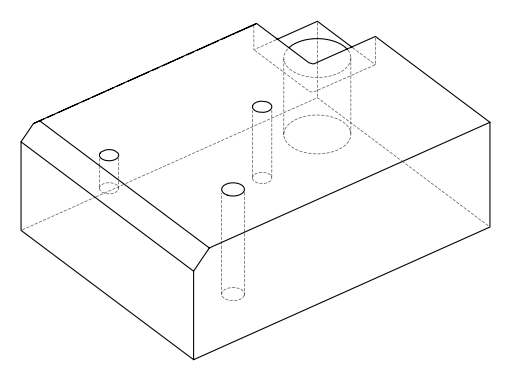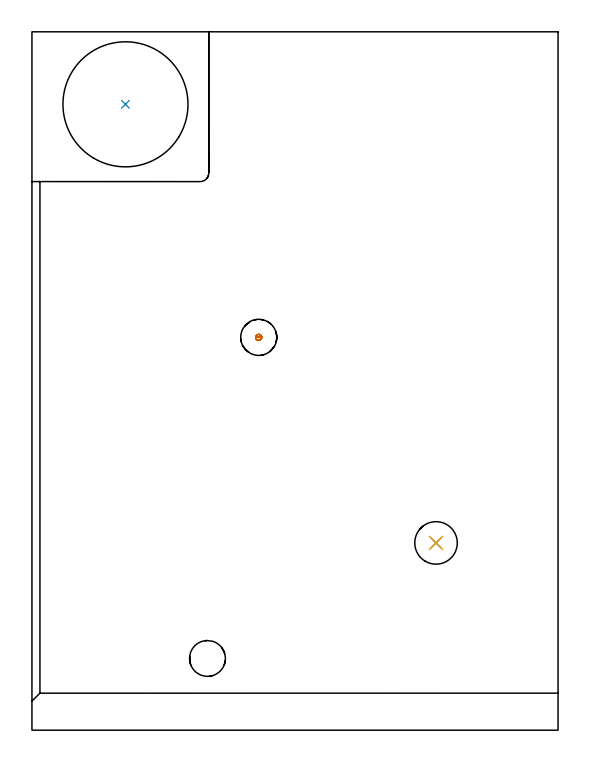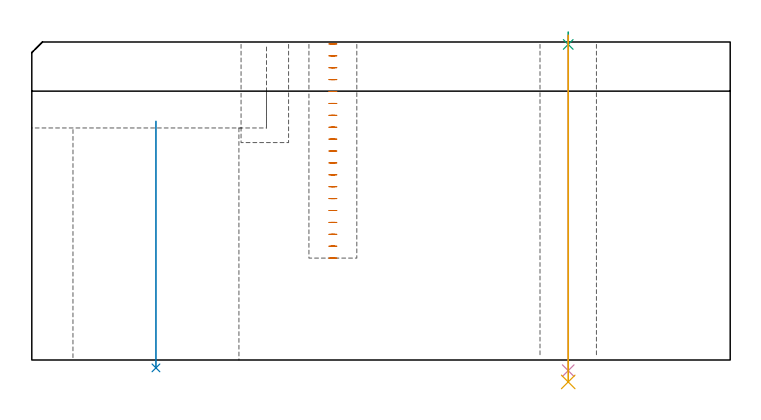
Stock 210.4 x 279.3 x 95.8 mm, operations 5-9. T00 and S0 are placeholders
(PLAN: 9 operations, 6 tool changes, 61.1 min)
(1 AREA_MILL | FG_CHAMFER_SURFACE | UGT0205_001 | 10.29 min | 23043 mm3)
(2 AREA_MILL_1 | FG_CHAMFER_SURFACE_1 | UGT0205_001 | 3.44 min | 1067 mm3)
(3 MILL_CORNER_NOTCH_RECTANGULAR | CORNER_NOTCH_RECTANGULAR | NXT0201_008 | Follow Part, ap 1.5, ae 75% | 44.92 min | 109620 mm3)
(4 MILL_BLIND_HOLE_FROM_SOLID_MATERIAL | STEP1POCKET | UGT0201_130 | Spiral | 0.4 min | 4870 mm3)
(5 MILL_BLIND_HOLE_FROM_SOLID_MATERIAL_1 | STEP1POCKET_1 | UGT0201_130 | Spiral | 0.87 min | 10599 mm3)
(6 INDEXABLE_INSERT_DRILL_THROUGH_HOLE_FROM_SOLID | STEP1HOLE | NXT0302_038 | 0.3 min | 137215 mm3)
(7 SPOT_DRILL | STEP1HOLE_1 | NXT0321_9005460120000 | 0.03 min | 5 mm3)
(8 DRILL_THROUGH_HOLE_INTO_CENTER | STEP1HOLE_1 | NXT0301_065 | 0.41 min | 6626 mm3)
(9 DRILL_TO_ENLARGE_THROUGH_HOLE | STEP1HOLE_1 | UGT0301_044 | 0.42 min | 15096 mm3)
(TOOL UGT0205_001 | Chamfer Mill 20 x 3 x 45 deg. | D20 FL50 Z2)
(TOOL NXT0201_008 | ENDMILL 6mm [2P460-0600-NA 1630] | D6 FL26 Z6)
(TOOL UGT0201_130 | Carbide End Mill 12.0 | D12 FL15 Z4)
(TOOL NXT0302_038 | Index. Insert Drill 50mm [880-D5000L50-04] | D50 PA176 FL200 Z2)
(TOOL NXT0321_9005460120000 | NC Spot Drill, 142deg, 12mm, Carbide, Uncoated | D12 PA142 FL30 Z2)
(TOOL NXT0301_065 | Carbide Drill 9.4mm [860.1-0940-075A1-MM 2214] | D9.4 PA140 FL98 Z2)
(TOOL UGT0301_044 | Twist Drill 17 mm | D17 PA118 FL125 Z2)
(OP 5 MILL_BLIND_HOLE_FROM_SOLID_MATERIAL_1)
G17 G21 G94 G90
T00 M6
G54
G17 G0 G90 X90.7 Y157.1 S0 M3
G43 Z105.8 H0
Z95.216
G94 G3 X91.3 Y157.7 R0.6 F250.
X90.7 Y158.3 R0.6
X89.5 Y157.1 R1.2
X90.7 Y158.3 R-1.2
X90.1 Y157.7 R0.6
X90.7 Y157.1 R0.6
G0 Z91.632
G3 X91.3 Y157.7 R0.6
X90.7 Y158.3 R0.6
X89.5 Y157.1 R1.2
X90.7 Y158.3 R-1.2
X90.1 Y157.7 R0.6
X90.7 Y157.1 R0.6
G0 Z88.047
G3 X91.3 Y157.7 R0.6
X90.7 Y158.3 R0.6
X89.5 Y157.1 R1.2
X90.7 Y158.3 R-1.2
X90.1 Y157.7 R0.6
X90.7 Y157.1 R0.6
G0 Z84.463
G3 X91.3 Y157.7 R0.6
X90.7 Y158.3 R0.6
X89.5 Y157.1 R1.2
X90.7 Y158.3 R-1.2
X90.1 Y157.7 R0.6
X90.7 Y157.1 R0.6
G0 Z80.879
G3 X91.3 Y157.7 R0.6
X90.7 Y158.3 R0.6
X89.5 Y157.1 R1.2
X90.7 Y158.3 R-1.2
X90.1 Y157.7 R0.6
X90.7 Y157.1 R0.6
G0 Z77.295
G3 X91.3 Y157.7 R0.6
X90.7 Y158.3 R0.6
X89.5 Y157.1 R1.2
X90.7 Y158.3 R-1.2
X90.1 Y157.7 R0.6
X90.7 Y157.1 R0.6
G0 Z73.711
G3 X91.3 Y157.7 R0.6
X90.7 Y158.3 R0.6
X89.5 Y157.1 R1.2
X90.7 Y158.3 R-1.2
X90.1 Y157.7 R0.6
X90.7 Y157.1 R0.6
G0 Z70.126
G3 X91.3 Y157.7 R0.6
X90.7 Y158.3 R0.6
X89.5 Y157.1 R1.2
X90.7 Y158.3 R-1.2
X90.1 Y157.7 R0.6
X90.7 Y157.1 R0.6
G0 Z66.542
G3 X91.3 Y157.7 R0.6
X90.7 Y158.3 R0.6
X89.5 Y157.1 R1.2
X90.7 Y158.3 R-1.2
X90.1 Y157.7 R0.6
X90.7 Y157.1 R0.6
G0 Z62.958
G3 X91.3 Y157.7 R0.6
X90.7 Y158.3 R0.6
X89.5 Y157.1 R1.2
X90.7 Y158.3 R-1.2
X90.1 Y157.7 R0.6
X90.7 Y157.1 R0.6
G0 Z59.374
G3 X91.3 Y157.7 R0.6
X90.7 Y158.3 R0.6
X89.5 Y157.1 R1.2
X90.7 Y158.3 R-1.2
X90.1 Y157.7 R0.6
X90.7 Y157.1 R0.6
G0 Z55.789
G3 X91.3 Y157.7 R0.6
X90.7 Y158.3 R0.6
X89.5 Y157.1 R1.2
X90.7 Y158.3 R-1.2
X90.1 Y157.7 R0.6
X90.7 Y157.1 R0.6
G0 Z52.205
G3 X91.3 Y157.7 R0.6
X90.7 Y158.3 R0.6
X89.5 Y157.1 R1.2
X90.7 Y158.3 R-1.2
X90.1 Y157.7 R0.6
X90.7 Y157.1 R0.6
G0 Z48.621
G3 X91.3 Y157.7 R0.6
X90.7 Y158.3 R0.6
X89.5 Y157.1 R1.2
X90.7 Y158.3 R-1.2
X90.1 Y157.7 R0.6
X90.7 Y157.1 R0.6
G0 Z45.037
G3 X91.3 Y157.7 R0.6
X90.7 Y158.3 R0.6
X89.5 Y157.1 R1.2
X90.7 Y158.3 R-1.2
X90.1 Y157.7 R0.6
X90.7 Y157.1 R0.6
G0 Z41.453
G3 X91.3 Y157.7 R0.6
X90.7 Y158.3 R0.6
X89.5 Y157.1 R1.2
X90.7 Y158.3 R-1.2
X90.1 Y157.7 R0.6
X90.7 Y157.1 R0.6
G0 Z37.868
G3 X91.3 Y157.7 R0.6
X90.7 Y158.3 R0.6
X89.5 Y157.1 R1.2
X90.7 Y158.3 R-1.2
X90.1 Y157.7 R0.6
X90.7 Y157.1 R0.6
G0 Z34.284
G3 X91.3 Y157.7 R0.6
X90.7 Y158.3 R0.6
X89.5 Y157.1 R1.2
X90.7 Y158.3 R-1.2
X90.1 Y157.7 R0.6
X90.7 Y157.1 R0.6
G0 Z30.7
G3 X91.3 Y157.7 R0.6
X90.7 Y158.3 R0.6
X89.5 Y157.1 R1.2
X90.7 Y158.3 R-1.2
X90.1 Y157.7 R0.6
X90.7 Y157.1 R0.6
G0 Z105.8
M5
M2
(OP 6 INDEXABLE_INSERT_DRILL_THROUGH_HOLE_FROM_SOLID)
G17 G21 G94 G90
T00 M6
G54
G17 G0 G90 X37.4 Y250.3 S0 M3
G43 Z105.8 H1
G94 G81 G98 Z-2.373 F250. R71.9
G80
M5
M2
(OP 7 SPOT_DRILL)
G17 G21 G94 G90
T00 M6
G54
G17 G0 G90 X161.6 Y74.9 S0 M3
G43 Z105.8 H0
G94 G81 G98 Z95.068 F250. R98.8
G80
M5
M2
(OP 8 DRILL_THROUGH_HOLE_INTO_CENTER)
G17 G21 G94 G90
T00 M6
G54
G17 G0 G90 X161.6 Y74.9 S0 M3
G43 Z105.8 H1
G94 G73 G98 Z-3.211 F250. Q9.001 R97.8
G80
M5
M2
(OP 9 DRILL_TO_ENLARGE_THROUGH_HOLE)
G17 G21 G94 G90
T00 M6
G54
G17 G0 G90 X161.6 Y74.9 S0 M3
G43 Z105.8 H0
G94 G73 G98 Z-6.607 F250. Q14.63 R97.8
G80
M5
M2
